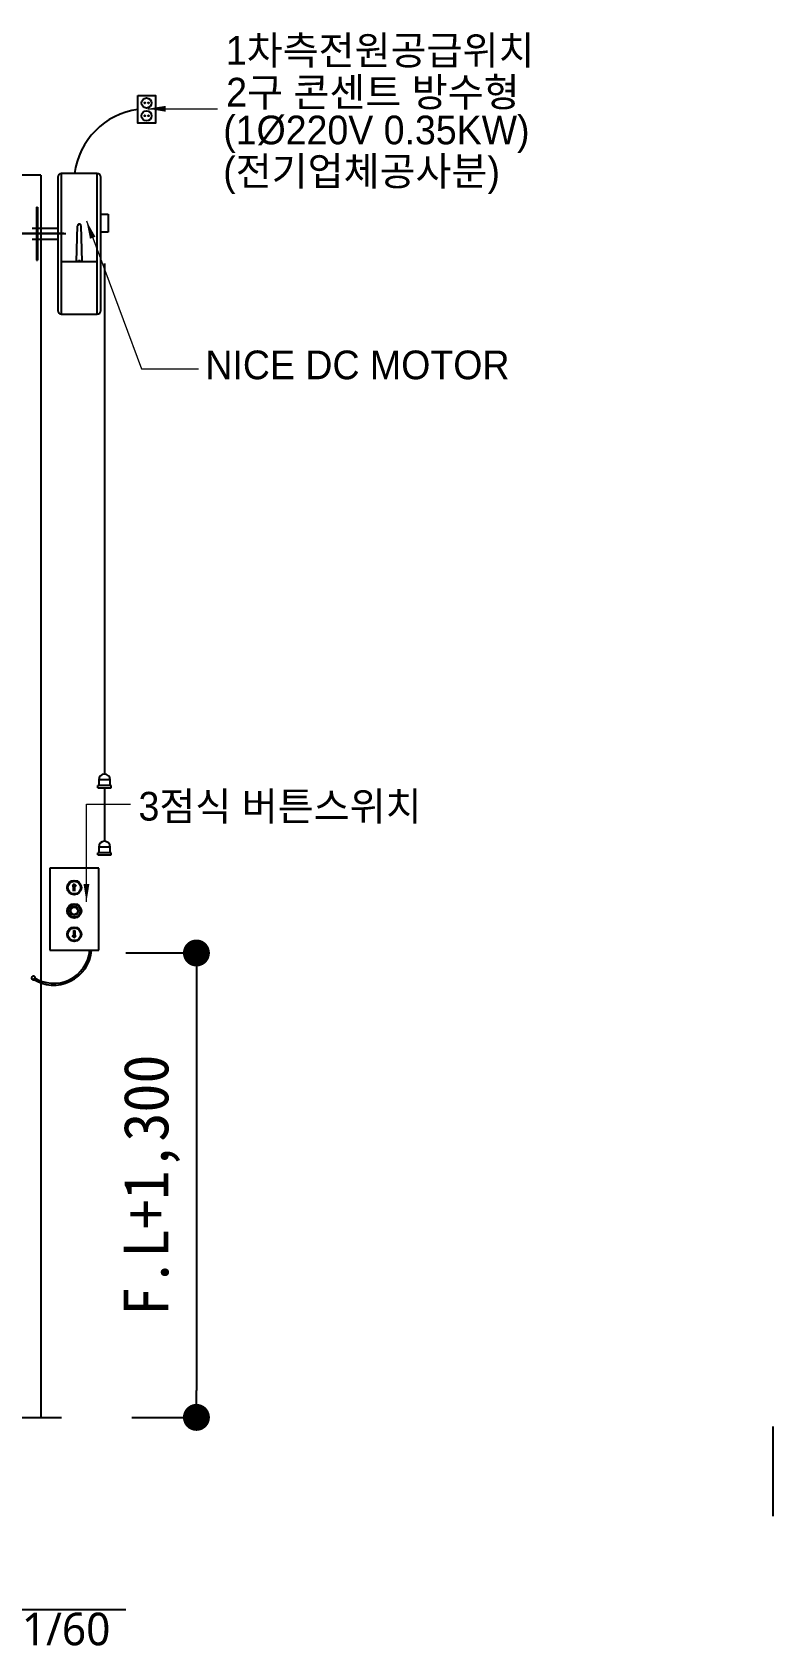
# Model space of a CAD drawing. Header units: millimetres. Extents: x 909 to 159266, y 137 to 21462.
# Drawn here: x 31627 to 33690, y 8724 to 13214 of the extents above; entities that cross this region are included whole.
import ezdxf
from ezdxf.enums import TextEntityAlignment as Align

# ---------------------------------------------------------------- set-up
doc = ezdxf.new("R2010")
doc.units = ezdxf.units.MM
doc.header["$LTSCALE"] = 50
doc.header["$MEASUREMENT"] = 0
doc.layers.get('Defpoints').update_dxf_attribs({"color": 181})
for name, color, linetype in [('252', 252, 'Continuous'), ('DIM', 7, 'Continuous'), ('FIN', 5, 'Continuous'), ('OHD Frame', 2, 'Continuous'), ('건축120130$0$MARK', 3, 'Continuous'), ('외형선', 3, 'Continuous')]:
    doc.layers.add(name, color=color, linetype=linetype)
doc.styles.add('2020음성 1차', font='나눔고딕Bold.ttf')
doc.styles.get("Standard").update_dxf_attribs({"font": 'NanumGothicBold.ttf'})
doc.styles.add('돋움체', font='')
doc.styles.add('울릉도M', font='NanumGothic.ttf')
doc.styles.add('헤드라인', font='')
doc.styles.get('돋움체').set_extended_font_data('DotumChe')
doc.styles.get('헤드라인').set_extended_font_data('HY울릉도M')
doc.dimstyles.new('ISO-25', dxfattribs={"dimtxt": 2.5, "dimasz": 2.5, "dimexe": 1.25, "dimexo": 0.625, "dimtad": 1, "dimtxsty": 'Standard', "dimcen": 2.5, "dimadec": 0, "dimazin": 0, "dimtfac": 1, "dimtmove": 0, "dimatfit": 3, "dimfxl": 1, "dimarcsym": 0})
doc.dimstyles.new('류재성$0', dxfattribs={"dimscale": 50, "dimtxt": 3, "dimasz": 1.5, "dimexe": 0, "dimexo": 2, "dimgap": 1, "dimtad": 1, "dimdec": 0, "dimdsep": 46, "dimlunit": 6, "dimtxsty": '2020음성 1차', "dimblk1": 'DOT', "dimblk2": 'DOT', "dimsah": 1, "dimcen": 0.09, "dimclrt": 4, "dimadec": 0, "dimazin": 0, "dimtfac": 1, "dimtdec": 4, "dimtofl": 0, "dimtmove": 0, "dimatfit": 3, "dimldrblk": 'DOT', "dimfxl": 1, "dimtolj": 1, "dimtzin": 0, "dimarcsym": 0})

# ---------------------------------------------------------------- blocks, each defined once
blk = doc.blocks.new('_Dot')
at = {"layer": 'DIM', "color": 0, "lineweight": -2}
blk.add_line((-0.5, 0), (-1, 0), dxfattribs=at)
at = {"layer": 'DIM', "color": 0, "const_width": 0.5}
blk.add_lwpolyline([(-0.25, 0, 1), (0.25, 0, 1)], format="xyb", close=True, dxfattribs=at)
blk = doc.blocks.new('*D5538')
at = {"layer": '252', "color": 0, "lineweight": -2}
for p, q in [((31887.6, 10651.6), (32084.6, 10651.6)), ((32084.6, 10576.6), (32084.6, 9434.3)), ((31904.8, 9359.3), (32084.6, 9359.3))]:
    blk.add_line(p, q, dxfattribs=at)
at = {"layer": 'Defpoints', "color": 0}
for p in [(31787.6, 10651.6), (31804.8, 9359.3), (32084.6, 9359.3)]:
    blk.add_point(p, dxfattribs=at)
at = {"layer": '252', "color": 0, "linetype": 'ByBlock', "lineweight": -2, "xscale": 75, "yscale": 75, "zscale": 75}
for p, rotation in [((32084.6, 10651.6), 90), ((32084.6, 9359.3), 270)]:
    blk.add_blockref('_Dot', p, dxfattribs=dict(at, rotation=rotation))
at = {"layer": '252', "color": 4, "insert": (31960.2, 10005.5), "char_height": 125, "attachment_point": 5, "rotation": 90, "style": '돋움체'}
blk.add_mtext('\\A1;F.L+1,300', dxfattribs=at)

msp = doc.modelspace()

# ---------------------------------------------------------------- hatches: boundary and pattern name
at = {"transparency": 33554687}
h = msp.add_hatch(color=3, dxfattribs=at)
h.dxf.hatch_style = 1
h.paths.add_polyline_path([(31749.7, 10838.4), (31746.3, 10838.4), (31746.3, 10824), (31742.3, 10824), (31742.3, 10838.4), (31738.9, 10838.4), (31744.3, 10843.9)])
h = msp.add_hatch(color=256, dxfattribs=at)
h.dxf.hatch_style = 1
h.paths.add_polyline_path([(31756.2, 10768.8, 1), (31732.4, 10768.8, 1)])
h.paths.add_polyline_path([(31754.2, 10768.8, 1), (31734.4, 10768.8, 1)], flags=16)
h = msp.add_hatch(color=3, dxfattribs=at)
h.dxf.hatch_style = 1
h.paths.add_polyline_path([(31742.3, 10699.3), (31738.9, 10699.3), (31744.3, 10693.8), (31749.7, 10699.3), (31746.3, 10699.3), (31746.3, 10713.8), (31742.3, 10713.8)])

# ---------------------------------------------------------------- linework, layer by layer
at = {"color": 0}
for p, q in [((31698.3, 12810.5), (31698.3, 12439.5)), ((31808.3, 12820.5), (31708.3, 12820.5)), ((31708.3, 12820.5), (31708.3, 12429.5)), ((31808.3, 12429.5), (31808.3, 12820.5)), ((31818.3, 12439.5), (31818.3, 12810.5)), ((31818.3, 12707.7), (31838.3, 12707.7)), ((31838.3, 12707.7), (31838.3, 12657.7)), ((31750.8, 12575.5), (31753.8, 12675.5)), ((31762.8, 12675.5), (31765.8, 12575.5)), ((31838.3, 12657.7), (31818.3, 12657.7)), ((31708.3, 12575.5), (31808.3, 12575.5)), ((31755.8, 12575.5), (31755.8, 12578.3)), ((31755.8, 12578.3), (31760.8, 12578.3)), ((31760.8, 12575.5), (31760.8, 12578.3)), ((31828.3, 12570.7), (31828.3, 11149.3)), ((31708.3, 12429.5), (31808.3, 12429.5)), ((31809.8, 11111.3), (31809.8, 11117.3)), ((31846.8, 11117.3), (31809.8, 11117.3)), ((31809.8, 11111.3), (31846.8, 11111.3)), ((31844.3, 11133.3), (31812.3, 11133.3)), ((31812.3, 11133.3), (31812.3, 11117.3)), ((31828.3, 11111.3), (31828.3, 10962.5)), ((31844.3, 11117.3), (31844.3, 11133.3)), ((31846.8, 11111.3), (31846.8, 11117.3)), ((31809.8, 10924.5), (31809.8, 10930.5)), ((31846.8, 10930.5), (31809.8, 10930.5)), ((31809.8, 10924.5), (31846.8, 10924.5)), ((31844.3, 10946.5), (31812.3, 10946.5)), ((31812.3, 10946.5), (31812.3, 10930.5)), ((31844.3, 10930.5), (31844.3, 10946.5)), ((31846.8, 10924.5), (31846.8, 10930.5)), ((31676.3, 10887.3), (31676.3, 10659.3)), ((31812.3, 10887.3), (31676.3, 10887.3)), ((31812.3, 10659.3), (31812.3, 10887.3)), ((31676.3, 10659.3), (31812.3, 10659.3))]:
    msp.add_line(p, q, dxfattribs=at)
for p, q in [((31639.2, 12727.5), (31639.2, 12579.2)), ((31639.2, 12727.5), (31641.5, 12727.5)), ((31641.5, 12727.5), (31641.5, 12579.2)), ((31639.2, 12579.2), (31641.5, 12579.2)), ((28915.4, 9359.3), (31708.6, 9359.3))]:
    msp.add_line(p, q)
at = {"color": 2}
for p, q in [((31627.3, 12668.7), (31639.2, 12668.7)), ((31641.5, 12668.7), (31698.3, 12668.7)), ((31627.3, 12638), (31639.2, 12638)), ((31641.5, 12638), (31698.3, 12638))]:
    msp.add_line(p, q, dxfattribs=at)
at = {"color": 8}
for p, q in [((31715.6, 12653.4), (28881.8, 12653.4)), ((28887, 12653.4), (31720.8, 12653.4))]:
    msp.add_line(p, q, dxfattribs=at)
at = {"color": 3}
for p, q in [((31744.3, 10843.9), (31738.9, 10838.4)), ((31738.9, 10838.4), (31742.3, 10838.4)), ((31742.3, 10824), (31742.3, 10838.4)), ((31744.3, 10843.9), (31749.7, 10838.4)), ((31746.3, 10838.4), (31749.7, 10838.4)), ((31746.3, 10824), (31746.3, 10838.4)), ((31738.9, 10699.3), (31742.3, 10699.3)), ((31744.3, 10693.8), (31738.9, 10699.3)), ((31742.3, 10713.8), (31742.3, 10699.3)), ((31742.3, 10713.8), (31746.3, 10713.8)), ((31744.3, 10693.8), (31749.7, 10699.3)), ((31746.3, 10713.8), (31746.3, 10699.3)), ((31746.3, 10699.3), (31749.7, 10699.3))]:
    msp.add_line(p, q, dxfattribs=at)
at = {"color": 1}
msp.add_lwpolyline([(31921.4, 13037.6), (31970.2, 13037.6), (31970.2, 12960.7), (31921.4, 12960.7)], close=True, dxfattribs=at)
for centre, radius in [((31945.8, 13017), 14), ((31945.8, 12981.3), 14), ((31940.5, 13017), 1.27), ((31940.5, 12981.4), 1.27), ((31951.1, 13017), 1.27), ((31951.1, 12981.4), 1.27), ((31744.3, 10768.8), 20), ((31744.3, 10768.8), 17.5)]:
    msp.add_circle(centre, radius, dxfattribs=at)
at = {"color": 3}
for centre, radius in [((31744.3, 10833.7), 20), ((31744.3, 10833.7), 17.5), ((31744.3, 10703.8), 20), ((31744.3, 10703.8), 17.5)]:
    msp.add_circle(centre, radius, dxfattribs=at)
at = {"color": 0}
for radius in [11.9, 9.89]:
    msp.add_circle((31744.3, 10768.8), radius, dxfattribs=at)
at = {"color": 1}
msp.add_arc((31949.6, 12795.3), 205.8, 97.8663, 172.9648, dxfattribs=at)
at = {"color": 0}
for centre, radius, start, end in [((31708.3, 12810.5), 10, 90, 180), ((31808.3, 12810.5), 10, 0, 90), ((31758.3, 12675.6), 4.46, 358.2816, 181.7184), ((31708.3, 12439.5), 10, 180, 270), ((31808.3, 12439.5), 10, 270, 0), ((31828.3, 11133.3), 16, 0, 180), ((31828.3, 10946.5), 16, 0, 180)]:
    msp.add_arc(centre, radius, start, end, dxfattribs=at)
at = {"layer": 'FIN', "color": 0}
for centre, radius, start, end in [((31687, 10668.2), 106, 236.6301, 354.9677), ((31687, 10668.2), 101, 236.6301, 354.9677), ((31630.5, 10582), 5.2, 351.7822, 293.8533)]:
    msp.add_arc(centre, radius, start, end, dxfattribs=at)
at = {"layer": 'OHD Frame'}
for q in [(31551.3, 12815.9), (31651.3, 9359.3)]:
    msp.add_line((31651.3, 12815.9), q, dxfattribs=at)
at = {"layer": '건축120130$0$MARK', "color": 4}
msp.add_line((28758.2, 8824.5), (31887.7, 8824.5), dxfattribs=at)
at = {"layer": '외형선', "color": 0}
msp.add_line((33690, 9334.3), (33690, 9084.3), dxfattribs=at)

# ---------------------------------------------------------------- texts
at = {"color": 3, "style": '헤드라인'}
for s, height, p in [('1차측전원공급위치', 79.83, (32166.6, 13123.5)), ('2구 콘센트 방수형', 79.83, (32167.6, 13007.2)), ('(1Ø220V 0.35KW)', 79.834, (32159.3, 12902)), ('(전기업체공사분)', 79.83, (32159.3, 12787.3)), ('NICE DC MOTOR', 79.834, (32109.6, 12248.2)), ('3점식 버튼스위치', 79.83, (31923.3, 11020.1))]:
    msp.add_text(s, height=height, dxfattribs=at).set_placement(p)
at = {"layer": '건축120130$0$MARK', "color": 0, "style": '울릉도M'}
msp.add_text('1/60', height=90.71, dxfattribs=at).set_placement((31845, 8725.1), align=Align.RIGHT)

# ---------------------------------------------------------------- dimensions: what is measured, and where the dimension line sits
at = {"layer": '252', "color": 0}
dim = msp.add_linear_dim(base=(32084.6, 9359.3), p1=(31787.6, 10651.6), p2=(31804.8, 9359.3), angle=90, text='F.L+1,300', dimstyle='류재성$0', override={"dimtxt": 2.5, "dimtxsty": '돋움체'}, dxfattribs=at)
dim.commit()
dim.dimension.update_dxf_attribs({"geometry": '*D5538', "text_midpoint": (31960.2, 10005.5)})

# ---------------------------------------------------------------- leaders
for points in [[(31949, 13000.9), (32143.5, 13000.9)], [(31778.3, 12688.8), (31931.4, 12276.9), (32090.5, 12276.9)], [(31778.3, 10793.7), (31778.3, 11065.4), (31901.2, 11065.4)]]:
    msp.add_leader(points, dimstyle='ISO-25', override={"dimasz": 50, "dimtad": 0, "dimclrd": 1, "dimlwd": 9})

doc.saveas('drawing.dxf')
